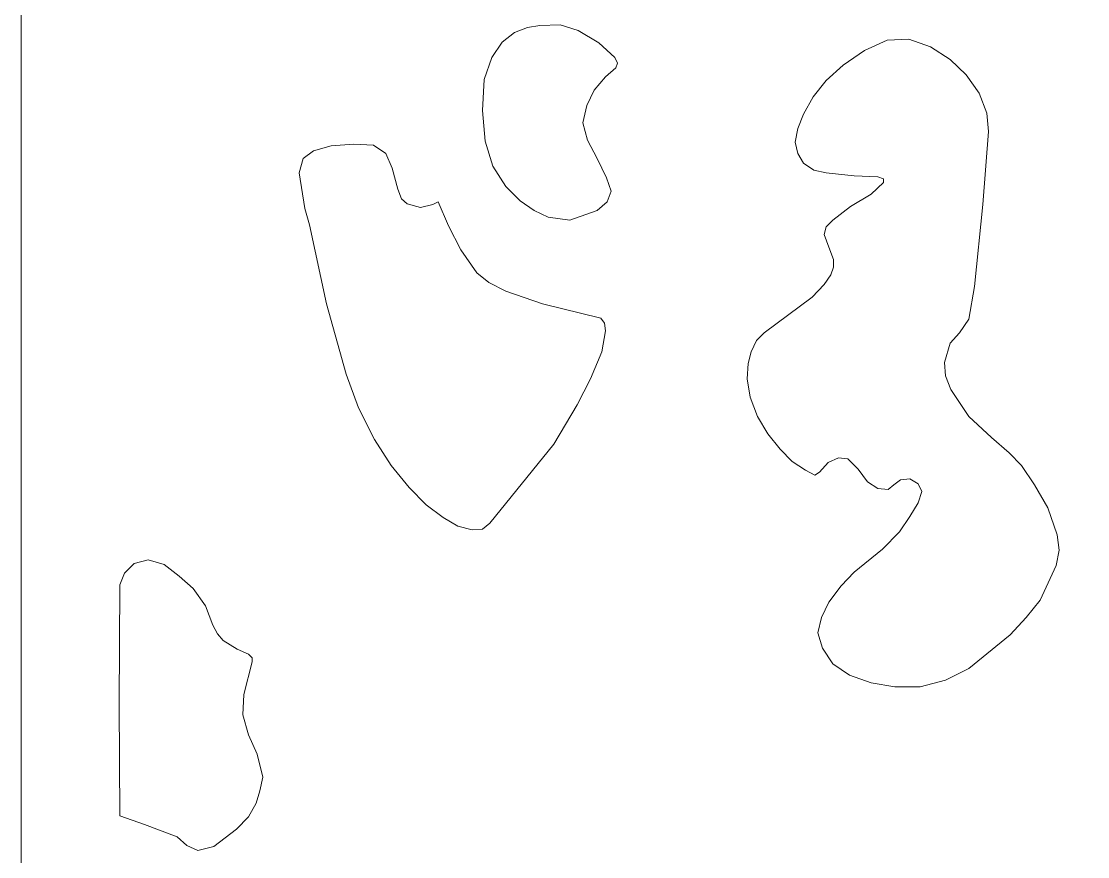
# Model space of a CAD drawing. Header units: centimetres. Extents: x 14.6 to 27.5, y -9.5 to 9.4.
# Drawn here: x 14.601 to 17.234, y -0.989 to 1.074 of the extents above; entities that cross this region are included whole.
import ezdxf

# ---------------------------------------------------------------- set-up
doc = ezdxf.new("R2010")
doc.units = ezdxf.units.CM
doc.header["$MEASUREMENT"] = 0
doc.layers.add('layer 1', color=7, linetype='Continuous')

msp = doc.modelspace()

# ---------------------------------------------------------------- linework, layer by layer
at = {"layer": 'layer 1', "color": 7, "lineweight": 9}
for points, knots in [([(20.90325, -9.49904), (20.90325, -9.49904), (14.60139, -9.50001), (14.60139, -9.50001), (14.60139, -9.50001), (14.60139, -9.50001), (14.60139, 9.40559), (14.60139, 9.40559), (14.60139, 9.40559), (14.60139, 9.40559), (20.90325, 9.40559), (20.90325, 9.40559), (20.90325, 9.40559), (20.90325, 9.40559), (20.90325, -9.49904), (20.90325, -9.49904)], [0, 0, 0, 0, 0.2, 0.2, 0.2, 0.2, 0.4, 0.4, 0.4, 0.4, 0.6, 0.6, 0.6, 0.6, 1, 1, 1, 1]), ([(15.95559, 0.58311), (15.95559, 0.58311), (15.90202, 0.59008), (15.90202, 0.59008), (15.90202, 0.59008), (15.90202, 0.59008), (15.86736, 0.60674), (15.86736, 0.60674), (15.86736, 0.60674), (15.86736, 0.60674), (15.8327, 0.63057), (15.8327, 0.63057), (15.8327, 0.63057), (15.8327, 0.63057), (15.79769, 0.66621), (15.79769, 0.66621), (15.79769, 0.66621), (15.79769, 0.66621), (15.76548, 0.71619), (15.76548, 0.71619), (15.76548, 0.71619), (15.76548, 0.71619), (15.74693, 0.77798), (15.74693, 0.77798), (15.74693, 0.77798), (15.74693, 0.77798), (15.73993, 0.85391), (15.73993, 0.85391), (15.73993, 0.85391), (15.73993, 0.85391), (15.74448, 0.93004), (15.74448, 0.93004), (15.74448, 0.93004), (15.74448, 0.93004), (15.76303, 0.98466), (15.76303, 0.98466), (15.76303, 0.98466), (15.76303, 0.98466), (15.78859, 1.02263), (15.78859, 1.02263), (15.78859, 1.02263), (15.78859, 1.02263), (15.8187, 1.04645), (15.8187, 1.04645), (15.8187, 1.04645), (15.8187, 1.04645), (15.85126, 1.05827), (15.85126, 1.05827), (15.85126, 1.05827), (15.85126, 1.05827), (15.88137, 1.06311), (15.88137, 1.06311), (15.88137, 1.06311), (15.88137, 1.06311), (15.93213, 1.06544), (15.93213, 1.06544), (15.93213, 1.06544), (15.93213, 1.06544), (15.97625, 1.0511), (15.97625, 1.0511), (15.97625, 1.0511), (15.97625, 1.0511), (16.02736, 1.0203), (16.02736, 1.0203), (16.02736, 1.0203), (16.02736, 1.0203), (16.06657, 0.98466), (16.06657, 0.98466), (16.06657, 0.98466), (16.06657, 0.98466), (16.07357, 0.97033), (16.07357, 0.97033), (16.07357, 0.97033), (16.07357, 0.97033), (16.06902, 0.95851), (16.06902, 0.95851), (16.06902, 0.95851), (16.06902, 0.95851), (16.04346, 0.93701), (16.04346, 0.93701), (16.04346, 0.93701), (16.04346, 0.93701), (16.01581, 0.90389), (16.01581, 0.90389), (16.01581, 0.90389), (16.01581, 0.90389), (15.99725, 0.86573), (15.99725, 0.86573), (15.99725, 0.86573), (15.99725, 0.86573), (15.9878, 0.82311), (15.9878, 0.82311), (15.9878, 0.82311), (15.9878, 0.82311), (15.99935, 0.7803), (15.99935, 0.7803), (15.99935, 0.7803), (15.99935, 0.7803), (16.02281, 0.73517), (16.02281, 0.73517), (16.02281, 0.73517), (16.02281, 0.73517), (16.04592, 0.68752), (16.04592, 0.68752), (16.04592, 0.68752), (16.04592, 0.68752), (16.05747, 0.65439), (16.05747, 0.65439), (16.05747, 0.65439), (16.05747, 0.65439), (16.04802, 0.62824), (16.04802, 0.62824), (16.04802, 0.62824), (16.04802, 0.62824), (16.02281, 0.60674), (16.02281, 0.60674), (16.02281, 0.60674), (16.02281, 0.60674), (15.95559, 0.58311), (15.95559, 0.58311)], [0, 0, 0, 0, 0.0322581, 0.0322581, 0.0322581, 0.0322581, 0.0645161, 0.0645161, 0.0645161, 0.0645161, 0.0967742, 0.0967742, 0.0967742, 0.0967742, 0.1290323, 0.1290323, 0.1290323, 0.1290323, 0.1612903, 0.1612903, 0.1612903, 0.1612903, 0.1935484, 0.1935484, 0.1935484, 0.1935484, 0.2258065, 0.2258065, 0.2258065, 0.2258065, 0.2580645, 0.2580645, 0.2580645, 0.2580645, 0.2903226, 0.2903226, 0.2903226, 0.2903226, 0.3225806, 0.3225806, 0.3225806, 0.3225806, 0.3548387, 0.3548387, 0.3548387, 0.3548387, 0.3870968, 0.3870968, 0.3870968, 0.3870968, 0.4193548, 0.4193548, 0.4193548, 0.4193548, 0.4516129, 0.4516129, 0.4516129, 0.4516129, 0.483871, 0.483871, 0.483871, 0.483871, 0.516129, 0.516129, 0.516129, 0.516129, 0.5483871, 0.5483871, 0.5483871, 0.5483871, 0.5806452, 0.5806452, 0.5806452, 0.5806452, 0.6129032, 0.6129032, 0.6129032, 0.6129032, 0.6451613, 0.6451613, 0.6451613, 0.6451613, 0.6774194, 0.6774194, 0.6774194, 0.6774194, 0.7096774, 0.7096774, 0.7096774, 0.7096774, 0.7419355, 0.7419355, 0.7419355, 0.7419355, 0.7741935, 0.7741935, 0.7741935, 0.7741935, 0.8064516, 0.8064516, 0.8064516, 0.8064516, 0.8387097, 0.8387097, 0.8387097, 0.8387097, 0.8709677, 0.8709677, 0.8709677, 0.8709677, 0.9032258, 0.9032258, 0.9032258, 0.9032258, 0.9354839, 0.9354839, 0.9354839, 0.9354839, 1, 1, 1, 1]), ([(16.76923, -0.18687), (16.76923, -0.18687), (16.72757, -0.22968), (16.72757, -0.22968), (16.72757, -0.22968), (16.72757, -0.22968), (16.6579, -0.28682), (16.6579, -0.28682), (16.6579, -0.28682), (16.6579, -0.28682), (16.62534, -0.31994), (16.62534, -0.31994), (16.62534, -0.31994), (16.62534, -0.31994), (16.59523, -0.36043), (16.59523, -0.36043), (16.59523, -0.36043), (16.59523, -0.36043), (16.57667, -0.39839), (16.57667, -0.39839), (16.57667, -0.39839), (16.57667, -0.39839), (16.56757, -0.43636), (16.56757, -0.43636), (16.56757, -0.43636), (16.56757, -0.43636), (16.57912, -0.47452), (16.57912, -0.47452), (16.57912, -0.47452), (16.57912, -0.47452), (16.60468, -0.51248), (16.60468, -0.51248), (16.60468, -0.51248), (16.60468, -0.51248), (16.64634, -0.54096), (16.64634, -0.54096), (16.64634, -0.54096), (16.64634, -0.54096), (16.69956, -0.55994), (16.69956, -0.55994), (16.69956, -0.55994), (16.69956, -0.55994), (16.75768, -0.56963), (16.75768, -0.56963), (16.75768, -0.56963), (16.75768, -0.56963), (16.82034, -0.56963), (16.82034, -0.56963), (16.82034, -0.56963), (16.82034, -0.56963), (16.88301, -0.55297), (16.88301, -0.55297), (16.88301, -0.55297), (16.88301, -0.55297), (16.94078, -0.5243), (16.94078, -0.5243), (16.94078, -0.5243), (16.94078, -0.5243), (17.04301, -0.4412), (17.04301, -0.4412), (17.04301, -0.4412), (17.04301, -0.4412), (17.08222, -0.39839), (17.08222, -0.39839), (17.08222, -0.39839), (17.08222, -0.39839), (17.11688, -0.35558), (17.11688, -0.35558), (17.11688, -0.35558), (17.11688, -0.35558), (17.15644, -0.27016), (17.15644, -0.27016), (17.15644, -0.27016), (17.15644, -0.27016), (17.16344, -0.232), (17.16344, -0.232), (17.16344, -0.232), (17.16344, -0.232), (17.15889, -0.19403), (17.15889, -0.19403), (17.15889, -0.19403), (17.15889, -0.19403), (17.13544, -0.12759), (17.13544, -0.12759), (17.13544, -0.12759), (17.13544, -0.12759), (17.10323, -0.07045), (17.10323, -0.07045), (17.10323, -0.07045), (17.10323, -0.07045), (17.07067, -0.02299), (17.07067, -0.02299), (17.07067, -0.02299), (17.07067, -0.02299), (17.04056, 0.008), (17.04056, 0.008), (17.04056, 0.008), (17.04056, 0.008), (16.99645, 0.04597), (16.99645, 0.04597), (16.99645, 0.04597), (16.99645, 0.04597), (16.94078, 0.09827), (16.94078, 0.09827), (16.94078, 0.09827), (16.94078, 0.09827), (16.89667, 0.16471), (16.89667, 0.16471), (16.89667, 0.16471), (16.89667, 0.16471), (16.88301, 0.19802), (16.88301, 0.19802), (16.88301, 0.19802), (16.88301, 0.19802), (16.88056, 0.23134), (16.88056, 0.23134), (16.88056, 0.23134), (16.88056, 0.23134), (16.89457, 0.2788), (16.89457, 0.2788), (16.89457, 0.2788), (16.89457, 0.2788), (16.91767, 0.30495), (16.91767, 0.30495), (16.91767, 0.30495), (16.91767, 0.30495), (16.94078, 0.33827), (16.94078, 0.33827), (16.94078, 0.33827), (16.94078, 0.33827), (16.95478, 0.41904), (16.95478, 0.41904), (16.95478, 0.41904), (16.95478, 0.41904), (16.97544, 0.62108), (16.97544, 0.62108), (16.97544, 0.62108), (16.97544, 0.62108), (16.98944, 0.80161), (16.98944, 0.80161), (16.98944, 0.80161), (16.98944, 0.80161), (16.98489, 0.84674), (16.98489, 0.84674), (16.98489, 0.84674), (16.98489, 0.84674), (16.96634, 0.89672), (16.96634, 0.89672), (16.96634, 0.89672), (16.96634, 0.89672), (16.93378, 0.94185), (16.93378, 0.94185), (16.93378, 0.94185), (16.93378, 0.94185), (16.89457, 0.97982), (16.89457, 0.97982), (16.89457, 0.97982), (16.89457, 0.97982), (16.8459, 1.01081), (16.8459, 1.01081), (16.8459, 1.01081), (16.8459, 1.01081), (16.79234, 1.02979), (16.79234, 1.02979), (16.79234, 1.02979), (16.79234, 1.02979), (16.73912, 1.02747), (16.73912, 1.02747), (16.73912, 1.02747), (16.73912, 1.02747), (16.68345, 1.00132), (16.68345, 1.00132), (16.68345, 1.00132), (16.68345, 1.00132), (16.63024, 0.96568), (16.63024, 0.96568), (16.63024, 0.96568), (16.63024, 0.96568), (16.58823, 0.92752), (16.58823, 0.92752), (16.58823, 0.92752), (16.58823, 0.92752), (16.55602, 0.88723), (16.55602, 0.88723), (16.55602, 0.88723), (16.55602, 0.88723), (16.53291, 0.84442), (16.53291, 0.84442), (16.53291, 0.84442), (16.53291, 0.84442), (16.5189, 0.80878), (16.5189, 0.80878), (16.5189, 0.80878), (16.5189, 0.80878), (16.5119, 0.77546), (16.5119, 0.77546), (16.5119, 0.77546), (16.5119, 0.77546), (16.5189, 0.74698), (16.5189, 0.74698), (16.5189, 0.74698), (16.5189, 0.74698), (16.53291, 0.72316), (16.53291, 0.72316), (16.53291, 0.72316), (16.53291, 0.72316), (16.55812, 0.7065), (16.55812, 0.7065), (16.55812, 0.7065), (16.55812, 0.7065), (16.58823, 0.69953), (16.58823, 0.69953), (16.58823, 0.69953), (16.58823, 0.69953), (16.6579, 0.69236), (16.6579, 0.69236), (16.6579, 0.69236), (16.6579, 0.69236), (16.71601, 0.69004), (16.71601, 0.69004), (16.71601, 0.69004), (16.71601, 0.69004), (16.72967, 0.68519), (16.72967, 0.68519), (16.72967, 0.68519), (16.72967, 0.68519), (16.72967, 0.6757), (16.72967, 0.6757), (16.72967, 0.6757), (16.72967, 0.6757), (16.69956, 0.64723), (16.69956, 0.64723), (16.69956, 0.64723), (16.69956, 0.64723), (16.64879, 0.61623), (16.64879, 0.61623), (16.64879, 0.61623), (16.64879, 0.61623), (16.60468, 0.58311), (16.60468, 0.58311), (16.60468, 0.58311), (16.60468, 0.58311), (16.58823, 0.56645), (16.58823, 0.56645), (16.58823, 0.56645), (16.58823, 0.56645), (16.58367, 0.54727), (16.58367, 0.54727), (16.58367, 0.54727), (16.58367, 0.54727), (16.59523, 0.51648), (16.59523, 0.51648), (16.59523, 0.51648), (16.59523, 0.51648), (16.60678, 0.48568), (16.60678, 0.48568), (16.60678, 0.48568), (16.60678, 0.48568), (16.60678, 0.4665), (16.60678, 0.4665), (16.60678, 0.4665), (16.60678, 0.4665), (16.60013, 0.44752), (16.60013, 0.44752), (16.60013, 0.44752), (16.60013, 0.44752), (16.58367, 0.42388), (16.58367, 0.42388), (16.58367, 0.42388), (16.58367, 0.42388), (16.55357, 0.39289), (16.55357, 0.39289), (16.55357, 0.39289), (16.55357, 0.39289), (16.43523, 0.30495), (16.43523, 0.30495), (16.43523, 0.30495), (16.43523, 0.30495), (16.41667, 0.28597), (16.41667, 0.28597), (16.41667, 0.28597), (16.41667, 0.28597), (16.40302, 0.25749), (16.40302, 0.25749), (16.40302, 0.25749), (16.40302, 0.25749), (16.39602, 0.22902), (16.39602, 0.22902), (16.39602, 0.22902), (16.39602, 0.22902), (16.39357, 0.19086), (16.39357, 0.19086), (16.39357, 0.19086), (16.39357, 0.19086), (16.40057, 0.14572), (16.40057, 0.14572), (16.40057, 0.14572), (16.40057, 0.14572), (16.41913, 0.09827), (16.41913, 0.09827), (16.41913, 0.09827), (16.41913, 0.09827), (16.44468, 0.05546), (16.44468, 0.05546), (16.44468, 0.05546), (16.44468, 0.05546), (16.47479, 0.01749), (16.47479, 0.01749), (16.47479, 0.01749), (16.47479, 0.01749), (16.5049, -0.0135), (16.5049, -0.0135), (16.5049, -0.0135), (16.5049, -0.0135), (16.53746, -0.03481), (16.53746, -0.03481), (16.53746, -0.03481), (16.53746, -0.03481), (16.56057, -0.04682), (16.56057, -0.04682), (16.56057, -0.04682), (16.56057, -0.04682), (16.57212, -0.03965), (16.57212, -0.03965), (16.57212, -0.03965), (16.57212, -0.03965), (16.59313, -0.01583), (16.59313, -0.01583), (16.59313, -0.01583), (16.59313, -0.01583), (16.61868, -0.00401), (16.61868, -0.00401), (16.61868, -0.00401), (16.61868, -0.00401), (16.64179, -0.00633), (16.64179, -0.00633), (16.64179, -0.00633), (16.64179, -0.00633), (16.66735, -0.03248), (16.66735, -0.03248), (16.66735, -0.03248), (16.66735, -0.03248), (16.69046, -0.06328), (16.69046, -0.06328), (16.69046, -0.06328), (16.69046, -0.06328), (16.71601, -0.07994), (16.71601, -0.07994), (16.71601, -0.07994), (16.71601, -0.07994), (16.74157, -0.08246), (16.74157, -0.08246), (16.74157, -0.08246), (16.74157, -0.08246), (16.75522, -0.07045), (16.75522, -0.07045), (16.75522, -0.07045), (16.75522, -0.07045), (16.77168, -0.05863), (16.77168, -0.05863), (16.77168, -0.05863), (16.77168, -0.05863), (16.79479, -0.05631), (16.79479, -0.05631), (16.79479, -0.05631), (16.79479, -0.05631), (16.81544, -0.06813), (16.81544, -0.06813), (16.81544, -0.06813), (16.81544, -0.06813), (16.82489, -0.08711), (16.82489, -0.08711), (16.82489, -0.08711), (16.82489, -0.08711), (16.81544, -0.11558), (16.81544, -0.11558), (16.81544, -0.11558), (16.81544, -0.11558), (16.79479, -0.1489), (16.79479, -0.1489), (16.79479, -0.1489), (16.79479, -0.1489), (16.76923, -0.18687), (16.76923, -0.18687)], [0, 0, 0, 0, 0.0103093, 0.0103093, 0.0103093, 0.0103093, 0.0206186, 0.0206186, 0.0206186, 0.0206186, 0.0309278, 0.0309278, 0.0309278, 0.0309278, 0.0412371, 0.0412371, 0.0412371, 0.0412371, 0.0515464, 0.0515464, 0.0515464, 0.0515464, 0.0618557, 0.0618557, 0.0618557, 0.0618557, 0.0721649, 0.0721649, 0.0721649, 0.0721649, 0.0824742, 0.0824742, 0.0824742, 0.0824742, 0.0927835, 0.0927835, 0.0927835, 0.0927835, 0.1030928, 0.1030928, 0.1030928, 0.1030928, 0.1134021, 0.1134021, 0.1134021, 0.1134021, 0.1237113, 0.1237113, 0.1237113, 0.1237113, 0.1340206, 0.1340206, 0.1340206, 0.1340206, 0.1443299, 0.1443299, 0.1443299, 0.1443299, 0.1546392, 0.1546392, 0.1546392, 0.1546392, 0.1649485, 0.1649485, 0.1649485, 0.1649485, 0.1752577, 0.1752577, 0.1752577, 0.1752577, 0.185567, 0.185567, 0.185567, 0.185567, 0.1958763, 0.1958763, 0.1958763, 0.1958763, 0.2061856, 0.2061856, 0.2061856, 0.2061856, 0.2164948, 0.2164948, 0.2164948, 0.2164948, 0.2268041, 0.2268041, 0.2268041, 0.2268041, 0.2371134, 0.2371134, 0.2371134, 0.2371134, 0.2474227, 0.2474227, 0.2474227, 0.2474227, 0.257732, 0.257732, 0.257732, 0.257732, 0.2680412, 0.2680412, 0.2680412, 0.2680412, 0.2783505, 0.2783505, 0.2783505, 0.2783505, 0.2886598, 0.2886598, 0.2886598, 0.2886598, 0.2989691, 0.2989691, 0.2989691, 0.2989691, 0.3092784, 0.3092784, 0.3092784, 0.3092784, 0.3195876, 0.3195876, 0.3195876, 0.3195876, 0.3298969, 0.3298969, 0.3298969, 0.3298969, 0.3402062, 0.3402062, 0.3402062, 0.3402062, 0.3505155, 0.3505155, 0.3505155, 0.3505155, 0.3608247, 0.3608247, 0.3608247, 0.3608247, 0.371134, 0.371134, 0.371134, 0.371134, 0.3814433, 0.3814433, 0.3814433, 0.3814433, 0.3917526, 0.3917526, 0.3917526, 0.3917526, 0.4020619, 0.4020619, 0.4020619, 0.4020619, 0.4123711, 0.4123711, 0.4123711, 0.4123711, 0.4226804, 0.4226804, 0.4226804, 0.4226804, 0.4329897, 0.4329897, 0.4329897, 0.4329897, 0.443299, 0.443299, 0.443299, 0.443299, 0.4536082, 0.4536082, 0.4536082, 0.4536082, 0.4639175, 0.4639175, 0.4639175, 0.4639175, 0.4742268, 0.4742268, 0.4742268, 0.4742268, 0.4845361, 0.4845361, 0.4845361, 0.4845361, 0.4948454, 0.4948454, 0.4948454, 0.4948454, 0.5051546, 0.5051546, 0.5051546, 0.5051546, 0.5154639, 0.5154639, 0.5154639, 0.5154639, 0.5257732, 0.5257732, 0.5257732, 0.5257732, 0.5360825, 0.5360825, 0.5360825, 0.5360825, 0.5463918, 0.5463918, 0.5463918, 0.5463918, 0.556701, 0.556701, 0.556701, 0.556701, 0.5670103, 0.5670103, 0.5670103, 0.5670103, 0.5773196, 0.5773196, 0.5773196, 0.5773196, 0.5876289, 0.5876289, 0.5876289, 0.5876289, 0.5979381, 0.5979381, 0.5979381, 0.5979381, 0.6082474, 0.6082474, 0.6082474, 0.6082474, 0.6185567, 0.6185567, 0.6185567, 0.6185567, 0.628866, 0.628866, 0.628866, 0.628866, 0.6391753, 0.6391753, 0.6391753, 0.6391753, 0.6494845, 0.6494845, 0.6494845, 0.6494845, 0.6597938, 0.6597938, 0.6597938, 0.6597938, 0.6701031, 0.6701031, 0.6701031, 0.6701031, 0.6804124, 0.6804124, 0.6804124, 0.6804124, 0.6907216, 0.6907216, 0.6907216, 0.6907216, 0.7010309, 0.7010309, 0.7010309, 0.7010309, 0.7113402, 0.7113402, 0.7113402, 0.7113402, 0.7216495, 0.7216495, 0.7216495, 0.7216495, 0.7319588, 0.7319588, 0.7319588, 0.7319588, 0.742268, 0.742268, 0.742268, 0.742268, 0.7525773, 0.7525773, 0.7525773, 0.7525773, 0.7628866, 0.7628866, 0.7628866, 0.7628866, 0.7731959, 0.7731959, 0.7731959, 0.7731959, 0.7835052, 0.7835052, 0.7835052, 0.7835052, 0.7938144, 0.7938144, 0.7938144, 0.7938144, 0.8041237, 0.8041237, 0.8041237, 0.8041237, 0.814433, 0.814433, 0.814433, 0.814433, 0.8247423, 0.8247423, 0.8247423, 0.8247423, 0.8350515, 0.8350515, 0.8350515, 0.8350515, 0.8453608, 0.8453608, 0.8453608, 0.8453608, 0.8556701, 0.8556701, 0.8556701, 0.8556701, 0.8659794, 0.8659794, 0.8659794, 0.8659794, 0.8762887, 0.8762887, 0.8762887, 0.8762887, 0.8865979, 0.8865979, 0.8865979, 0.8865979, 0.8969072, 0.8969072, 0.8969072, 0.8969072, 0.9072165, 0.9072165, 0.9072165, 0.9072165, 0.9175258, 0.9175258, 0.9175258, 0.9175258, 0.9278351, 0.9278351, 0.9278351, 0.9278351, 0.9381443, 0.9381443, 0.9381443, 0.9381443, 0.9484536, 0.9484536, 0.9484536, 0.9484536, 0.9587629, 0.9587629, 0.9587629, 0.9587629, 0.9690722, 0.9690722, 0.9690722, 0.9690722, 0.9793814, 0.9793814, 0.9793814, 0.9793814, 1, 1, 1, 1]), ([(15.31315, 0.5711), (15.31315, 0.5711), (15.35481, 0.37623), (15.35481, 0.37623), (15.35481, 0.37623), (15.35481, 0.37623), (15.40348, 0.20287), (15.40348, 0.20287), (15.40348, 0.20287), (15.40348, 0.20287), (15.43359, 0.11957), (15.43359, 0.11957), (15.43359, 0.11957), (15.43359, 0.11957), (15.47315, 0.04112), (15.47315, 0.04112), (15.47315, 0.04112), (15.47315, 0.04112), (15.51481, -0.02299), (15.51481, -0.02299), (15.51481, -0.02299), (15.51481, -0.02299), (15.55892, -0.07762), (15.55892, -0.07762), (15.55892, -0.07762), (15.55892, -0.07762), (15.60058, -0.12043), (15.60058, -0.12043), (15.60058, -0.12043), (15.60058, -0.12043), (15.6426, -0.15123), (15.6426, -0.15123), (15.6426, -0.15123), (15.6426, -0.15123), (15.67936, -0.17273), (15.67936, -0.17273), (15.67936, -0.17273), (15.67936, -0.17273), (15.71437, -0.18222), (15.71437, -0.18222), (15.71437, -0.18222), (15.71437, -0.18222), (15.73993, -0.17989), (15.73993, -0.17989), (15.73993, -0.17989), (15.73993, -0.17989), (15.75848, -0.16556), (15.75848, -0.16556), (15.75848, -0.16556), (15.75848, -0.16556), (15.91603, 0.02931), (15.91603, 0.02931), (15.91603, 0.02931), (15.91603, 0.02931), (15.97414, 0.12674), (15.97414, 0.12674), (15.97414, 0.12674), (15.97414, 0.12674), (16.00635, 0.19086), (16.00635, 0.19086), (16.00635, 0.19086), (16.00635, 0.19086), (16.03436, 0.25749), (16.03436, 0.25749), (16.03436, 0.25749), (16.03436, 0.25749), (16.04346, 0.30979), (16.04346, 0.30979), (16.04346, 0.30979), (16.04346, 0.30979), (16.04136, 0.32878), (16.04136, 0.32878), (16.04136, 0.32878), (16.04136, 0.32878), (16.03191, 0.34059), (16.03191, 0.34059), (16.03191, 0.34059), (16.03191, 0.34059), (15.88802, 0.37623), (15.88802, 0.37623), (15.88802, 0.37623), (15.88802, 0.37623), (15.79769, 0.40723), (15.79769, 0.40723), (15.79769, 0.40723), (15.79769, 0.40723), (15.75603, 0.42853), (15.75603, 0.42853), (15.75603, 0.42853), (15.75603, 0.42853), (15.72592, 0.45236), (15.72592, 0.45236), (15.72592, 0.45236), (15.72592, 0.45236), (15.68636, 0.50931), (15.68636, 0.50931), (15.68636, 0.50931), (15.68636, 0.50931), (15.65625, 0.56878), (15.65625, 0.56878), (15.65625, 0.56878), (15.65625, 0.56878), (15.63069, 0.62824), (15.63069, 0.62824), (15.63069, 0.62824), (15.63069, 0.62824), (15.61704, 0.62108), (15.61704, 0.62108), (15.61704, 0.62108), (15.61704, 0.62108), (15.58693, 0.61391), (15.58693, 0.61391), (15.58693, 0.61391), (15.58693, 0.61391), (15.55437, 0.6234), (15.55437, 0.6234), (15.55437, 0.6234), (15.55437, 0.6234), (15.54037, 0.63522), (15.54037, 0.63522), (15.54037, 0.63522), (15.54037, 0.63522), (15.53126, 0.65904), (15.53126, 0.65904), (15.53126, 0.65904), (15.53126, 0.65904), (15.51726, 0.71134), (15.51726, 0.71134), (15.51726, 0.71134), (15.51726, 0.71134), (15.50116, 0.74698), (15.50116, 0.74698), (15.50116, 0.74698), (15.50116, 0.74698), (15.4707, 0.76829), (15.4707, 0.76829), (15.4707, 0.76829), (15.4707, 0.76829), (15.42203, 0.77081), (15.42203, 0.77081), (15.42203, 0.77081), (15.42203, 0.77081), (15.36637, 0.76597), (15.36637, 0.76597), (15.36637, 0.76597), (15.36637, 0.76597), (15.3226, 0.75415), (15.3226, 0.75415), (15.3226, 0.75415), (15.3226, 0.75415), (15.29705, 0.73517), (15.29705, 0.73517), (15.29705, 0.73517), (15.29705, 0.73517), (15.28759, 0.69953), (15.28759, 0.69953), (15.28759, 0.69953), (15.28759, 0.69953), (15.3016, 0.61158), (15.3016, 0.61158), (15.3016, 0.61158), (15.3016, 0.61158), (15.31315, 0.5711), (15.31315, 0.5711)], [0, 0, 0, 0, 0.0238095, 0.0238095, 0.0238095, 0.0238095, 0.047619, 0.047619, 0.047619, 0.047619, 0.0714286, 0.0714286, 0.0714286, 0.0714286, 0.0952381, 0.0952381, 0.0952381, 0.0952381, 0.1190476, 0.1190476, 0.1190476, 0.1190476, 0.1428571, 0.1428571, 0.1428571, 0.1428571, 0.1666667, 0.1666667, 0.1666667, 0.1666667, 0.1904762, 0.1904762, 0.1904762, 0.1904762, 0.2142857, 0.2142857, 0.2142857, 0.2142857, 0.2380952, 0.2380952, 0.2380952, 0.2380952, 0.2619048, 0.2619048, 0.2619048, 0.2619048, 0.2857143, 0.2857143, 0.2857143, 0.2857143, 0.3095238, 0.3095238, 0.3095238, 0.3095238, 0.3333333, 0.3333333, 0.3333333, 0.3333333, 0.3571429, 0.3571429, 0.3571429, 0.3571429, 0.3809524, 0.3809524, 0.3809524, 0.3809524, 0.4047619, 0.4047619, 0.4047619, 0.4047619, 0.4285714, 0.4285714, 0.4285714, 0.4285714, 0.452381, 0.452381, 0.452381, 0.452381, 0.4761905, 0.4761905, 0.4761905, 0.4761905, 0.5, 0.5, 0.5, 0.5, 0.5238095, 0.5238095, 0.5238095, 0.5238095, 0.547619, 0.547619, 0.547619, 0.547619, 0.5714286, 0.5714286, 0.5714286, 0.5714286, 0.5952381, 0.5952381, 0.5952381, 0.5952381, 0.6190476, 0.6190476, 0.6190476, 0.6190476, 0.6428571, 0.6428571, 0.6428571, 0.6428571, 0.6666667, 0.6666667, 0.6666667, 0.6666667, 0.6904762, 0.6904762, 0.6904762, 0.6904762, 0.7142857, 0.7142857, 0.7142857, 0.7142857, 0.7380952, 0.7380952, 0.7380952, 0.7380952, 0.7619048, 0.7619048, 0.7619048, 0.7619048, 0.7857143, 0.7857143, 0.7857143, 0.7857143, 0.8095238, 0.8095238, 0.8095238, 0.8095238, 0.8333333, 0.8333333, 0.8333333, 0.8333333, 0.8571429, 0.8571429, 0.8571429, 0.8571429, 0.8809524, 0.8809524, 0.8809524, 0.8809524, 0.9047619, 0.9047619, 0.9047619, 0.9047619, 0.9285714, 0.9285714, 0.9285714, 0.9285714, 0.952381, 0.952381, 0.952381, 0.952381, 1, 1, 1, 1]), ([(14.84471, -0.88788), (14.84471, -0.88788), (14.90528, -0.90939), (14.90528, -0.90939), (14.90528, -0.90939), (14.90528, -0.90939), (14.98615, -0.94019), (14.98615, -0.94019), (14.98615, -0.94019), (14.98615, -0.94019), (15.00961, -0.96169), (15.00961, -0.96169), (15.00961, -0.96169), (15.00961, -0.96169), (15.03727, -0.9735), (15.03727, -0.9735), (15.03727, -0.9735), (15.03727, -0.9735), (15.07683, -0.96401), (15.07683, -0.96401), (15.07683, -0.96401), (15.07683, -0.96401), (15.1325, -0.9212), (15.1325, -0.9212), (15.1325, -0.9212), (15.1325, -0.9212), (15.16261, -0.8904), (15.16261, -0.8904), (15.16261, -0.8904), (15.16261, -0.8904), (15.18116, -0.85709), (15.18116, -0.85709), (15.18116, -0.85709), (15.18116, -0.85709), (15.19026, -0.82609), (15.19026, -0.82609), (15.19026, -0.82609), (15.19026, -0.82609), (15.19727, -0.79297), (15.19727, -0.79297), (15.19727, -0.79297), (15.19727, -0.79297), (15.18326, -0.73583), (15.18326, -0.73583), (15.18326, -0.73583), (15.18326, -0.73583), (15.16261, -0.68837), (15.16261, -0.68837), (15.16261, -0.68837), (15.16261, -0.68837), (15.1486, -0.63839), (15.1486, -0.63839), (15.1486, -0.63839), (15.1486, -0.63839), (15.15105, -0.58861), (15.15105, -0.58861), (15.15105, -0.58861), (15.15105, -0.58861), (15.17171, -0.50784), (15.17171, -0.50784), (15.17171, -0.50784), (15.17171, -0.50784), (15.17171, -0.49815), (15.17171, -0.49815), (15.17171, -0.49815), (15.17171, -0.49815), (15.16261, -0.48866), (15.16261, -0.48866), (15.16261, -0.48866), (15.16261, -0.48866), (15.1346, -0.47684), (15.1346, -0.47684), (15.1346, -0.47684), (15.1346, -0.47684), (15.09994, -0.45554), (15.09994, -0.45554), (15.09994, -0.45554), (15.09994, -0.45554), (15.08593, -0.43888), (15.08593, -0.43888), (15.08593, -0.43888), (15.08593, -0.43888), (15.07438, -0.41738), (15.07438, -0.41738), (15.07438, -0.41738), (15.07438, -0.41738), (15.05582, -0.36992), (15.05582, -0.36992), (15.05582, -0.36992), (15.05582, -0.36992), (15.02572, -0.32711), (15.02572, -0.32711), (15.02572, -0.32711), (15.02572, -0.32711), (14.99106, -0.29631), (14.99106, -0.29631), (14.99106, -0.29631), (14.99106, -0.29631), (14.95394, -0.26764), (14.95394, -0.26764), (14.95394, -0.26764), (14.95394, -0.26764), (14.91438, -0.25583), (14.91438, -0.25583), (14.91438, -0.25583), (14.91438, -0.25583), (14.87972, -0.26532), (14.87972, -0.26532), (14.87972, -0.26532), (14.87972, -0.26532), (14.85627, -0.28914), (14.85627, -0.28914), (14.85627, -0.28914), (14.85627, -0.28914), (14.84471, -0.31762), (14.84471, -0.31762), (14.84471, -0.31762), (14.84471, -0.31762), (14.84261, -0.61224), (14.84261, -0.61224), (14.84261, -0.61224), (14.84261, -0.61224), (14.84471, -0.88788), (14.84471, -0.88788)], [0, 0, 0, 0, 0.03125, 0.03125, 0.03125, 0.03125, 0.0625, 0.0625, 0.0625, 0.0625, 0.09375, 0.09375, 0.09375, 0.09375, 0.125, 0.125, 0.125, 0.125, 0.15625, 0.15625, 0.15625, 0.15625, 0.1875, 0.1875, 0.1875, 0.1875, 0.21875, 0.21875, 0.21875, 0.21875, 0.25, 0.25, 0.25, 0.25, 0.28125, 0.28125, 0.28125, 0.28125, 0.3125, 0.3125, 0.3125, 0.3125, 0.34375, 0.34375, 0.34375, 0.34375, 0.375, 0.375, 0.375, 0.375, 0.40625, 0.40625, 0.40625, 0.40625, 0.4375, 0.4375, 0.4375, 0.4375, 0.46875, 0.46875, 0.46875, 0.46875, 0.5, 0.5, 0.5, 0.5, 0.53125, 0.53125, 0.53125, 0.53125, 0.5625, 0.5625, 0.5625, 0.5625, 0.59375, 0.59375, 0.59375, 0.59375, 0.625, 0.625, 0.625, 0.625, 0.65625, 0.65625, 0.65625, 0.65625, 0.6875, 0.6875, 0.6875, 0.6875, 0.71875, 0.71875, 0.71875, 0.71875, 0.75, 0.75, 0.75, 0.75, 0.78125, 0.78125, 0.78125, 0.78125, 0.8125, 0.8125, 0.8125, 0.8125, 0.84375, 0.84375, 0.84375, 0.84375, 0.875, 0.875, 0.875, 0.875, 0.90625, 0.90625, 0.90625, 0.90625, 0.9375, 0.9375, 0.9375, 0.9375, 1, 1, 1, 1])]:
    msp.add_open_spline(points, degree=3, knots=knots, dxfattribs=at)

doc.saveas('drawing.dxf')
